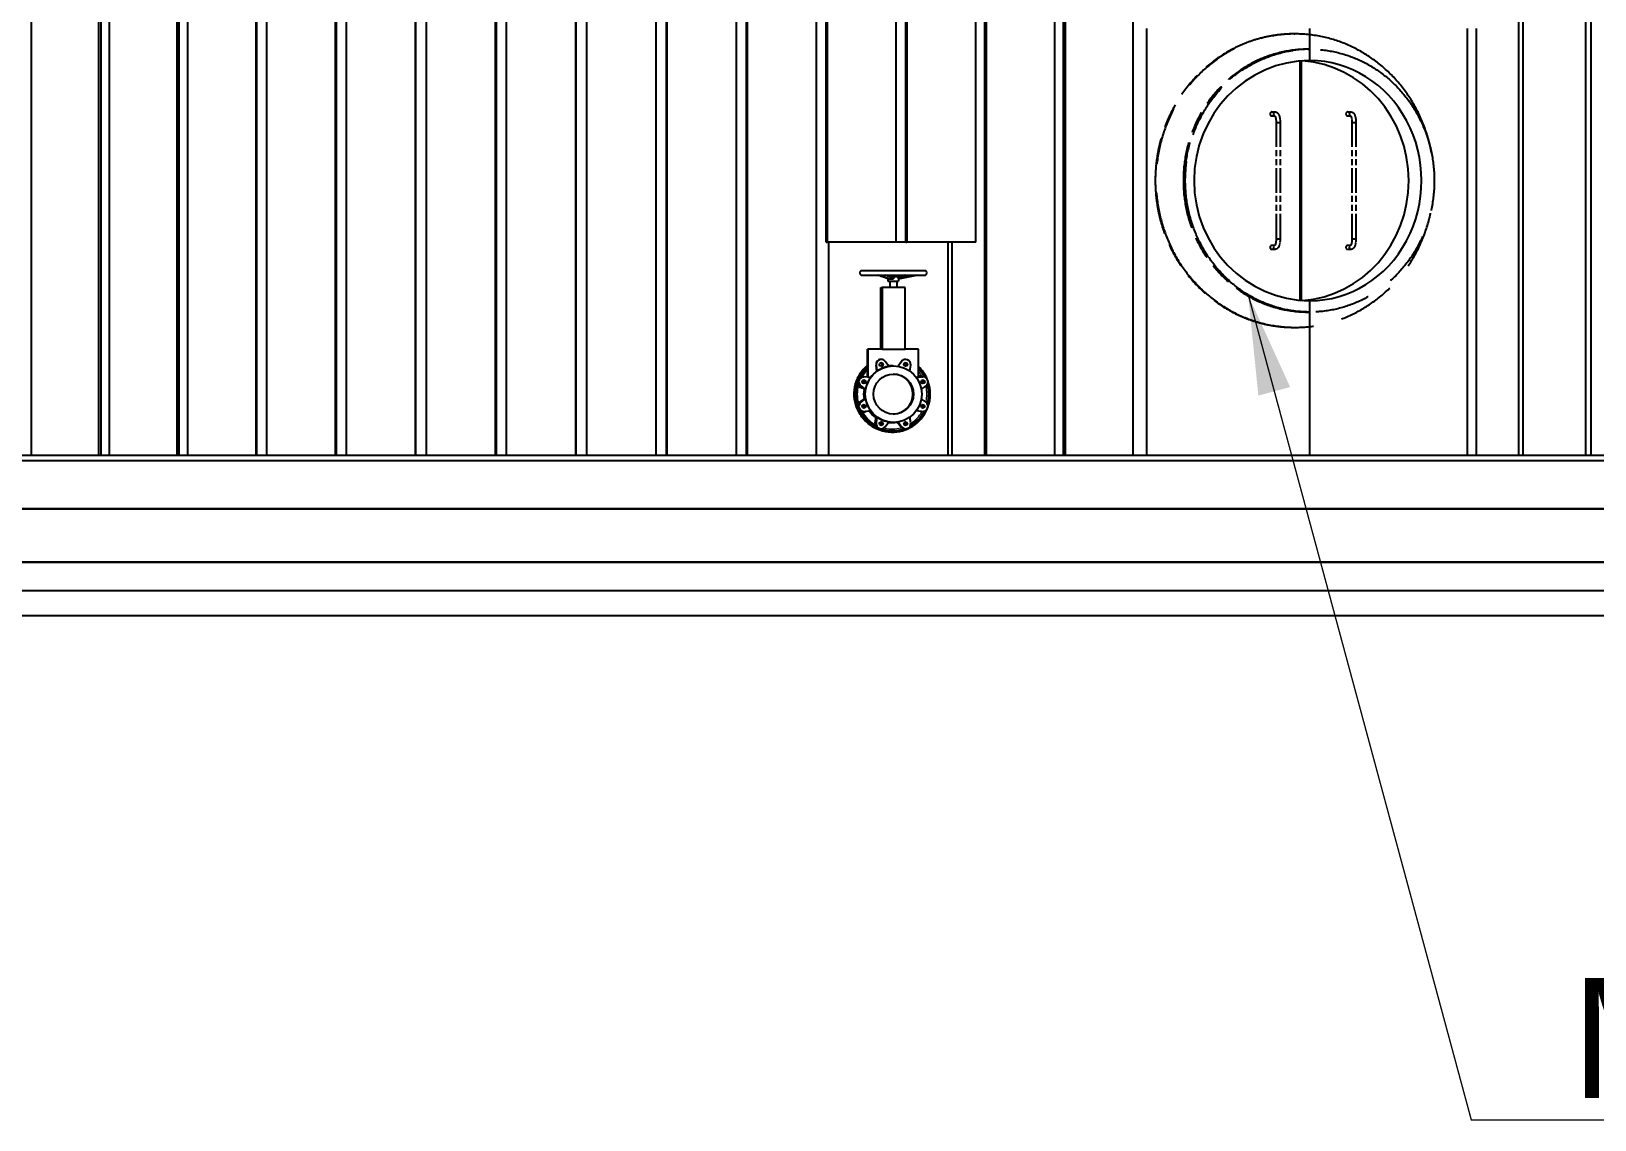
# Model space of a CAD drawing. Header units: millimetres. Extents: x 0 to 89100, y 0 to 63000.
# Drawn here: x 18329 to 24186, y 45309 to 49389 of the extents above; entities that cross this region are included whole.
import ezdxf

# ---------------------------------------------------------------- set-up
doc = ezdxf.new("R2010")
doc.units = ezdxf.units.MM
doc.header["$LTSCALE"] = 150
doc.linetypes.add('DOUBLE_DASH_CHAIN', pattern=[1.2403, 0.6614, -0.0827, 0.1654, -0.0827, 0.1654, -0.0827])
for name, color, linetype, lineweight in [('Reference', 7, 'DOUBLE_DASH_CHAIN', 25), ('Symbol', 7, 'Continuous', 18), ('Visible', 7, 'Continuous', 25), ('Visible Narrow', 7, 'Continuous', 18)]:
    doc.layers.add(name, color=color, linetype=linetype, lineweight=lineweight)
doc.styles.add('Title', font='arial.ttf')
doc.dimstyles.new('Default - Method 2a$7', dxfattribs={"dimscale": 150, "dimtxt": 3, "dimasz": 2.5, "dimexe": 3, "dimexo": 0.5, "dimgap": 0.7, "dimtad": 0, "dimtoh": 1, "dimdec": 1, "dimrnd": 1e-08, "dimtxsty": 'Title', "dimcen": 0.09, "dimdle": 10, "dimclrd": 256, "dimclre": 256, "dimclrt": 7, "dimazin": 2, "dimtfac": 0.833333, "dimtdec": 1, "dimtmove": 0, "dimatfit": 3, "dimfxl": 1, "dimtolj": 1, "dimlwd": -1, "dimlwe": -1, "dimarcsym": 0})

msp = doc.modelspace()

# ---------------------------------------------------------------- linework, layer by layer
at = {"layer": 'Reference', "ltscale": 0.016829}
for p, q in [((23060.32, 49379.02), (23062.89, 49379.02)), ((23060.32, 48279.02), (23062.89, 48279.02))]:
    msp.add_line(p, q, dxfattribs=at)
at = {"layer": 'Reference', "ltscale": 0.021062}
for p, q in [((23111.08, 49321.52), (23114.29, 49321.52)), ((23115.25, 49321.52), (23118.46, 49321.52)), ((23111.08, 48336.52), (23114.29, 48336.52)), ((23115.25, 48336.52), (23118.46, 48336.52))]:
    msp.add_line(p, q, dxfattribs=at)
at = {"layer": 'Reference', "ltscale": 0.084546}
for p, q in [((22976.41, 49086.52), (22989.26, 49086.52)), ((23260.51, 49086.52), (23273.36, 49086.52)), ((22989.26, 48571.52), (22976.41, 48571.52)), ((23273.36, 48571.52), (23260.51, 48571.52))]:
    msp.add_line(p, q, dxfattribs=at)
at = {"layer": 'Reference', "ltscale": 0.0738}
for p, q in [((22976.41, 49071.52), (22987.63, 49071.52)), ((23260.51, 49071.52), (23271.73, 49071.52)), ((22987.63, 48586.52), (22976.41, 48586.52)), ((23271.73, 48586.52), (23260.51, 48586.52))]:
    msp.add_line(p, q, dxfattribs=at)
at = {"layer": 'Reference', "ltscale": 0.920429}
for p, q in [((22992.2, 49046.52), (22992.2, 48611.52)), ((23007.2, 49046.52), (23007.2, 48611.52)), ((23276.3, 49046.52), (23276.3, 48611.52)), ((23291.3, 49046.52), (23291.3, 48611.52))]:
    msp.add_line(p, q, dxfattribs=at)
at = {"layer": 'Reference', "ltscale": 0.044775}
for p, q in [((22992.3, 49046.52), (23007.11, 49046.52)), ((23276.4, 49046.52), (23291.21, 49046.52)), ((22992.3, 48611.52), (23007.11, 48611.52)), ((23276.4, 48611.52), (23291.21, 48611.52))]:
    msp.add_line(p, q, dxfattribs=at)
at = {"layer": 'Reference', "ltscale": 3.65636}
msp.add_ellipse((23060.32, 48829.02), major_axis=(0, -550), ratio=0.946997, start_param=3.1415927, end_param=6.2831853, dxfattribs=at)
at = {"layer": 'Reference', "ltscale": 8.724619}
msp.add_ellipse((23062.89, 48829.02), major_axis=(0, -550), ratio=0.946997, start_param=1.7611676, end_param=7.6636103, dxfattribs=at)
at = {"layer": 'Reference', "ltscale": 3.274094}
for centre in [(23111.08, 48829.02), (23115.25, 48829.02)]:
    msp.add_ellipse(centre, major_axis=(0, -492.5), ratio=0.946997, start_param=3.1415927, end_param=6.2831853, dxfattribs=at)
at = {"layer": 'Reference', "ltscale": 3.276248}
msp.add_ellipse((23114.29, 48829.02), major_axis=(0, -492.5), ratio=0.946997, start_param=3.1405595, end_param=6.2842185, dxfattribs=at)
at = {"layer": 'Reference', "ltscale": 8.316452}
msp.add_ellipse((23118.46, 48829.02), major_axis=(0, -492.5), ratio=0.946997, dxfattribs=at)
at = {"layer": 'Reference', "ltscale": 0.049761}
for centre in [(22976.41, 49079.02), (23260.51, 49079.02), (22976.41, 48579.02), (23260.51, 48579.02)]:
    msp.add_ellipse(centre, major_axis=(0, -7.5), ratio=0.946997, start_param=3.1415927, end_param=6.2831853, dxfattribs=at)
at = {"layer": 'Reference', "ltscale": 0.041127}
for centre, major_axis, start_param, end_param in [((22989.26, 49079.02), (0, 7.5), 0.1443128, 2.7419438), ((23273.36, 49079.02), (0, 7.5), 0.1443128, 2.7419438), ((22989.26, 48579.02), (0, -7.5), 3.5412415, 6.1388725), ((23273.36, 48579.02), (0, -7.5), 3.5412415, 6.1388725)]:
    msp.add_ellipse(centre, major_axis=major_axis, ratio=0.946997, start_param=start_param, end_param=end_param, dxfattribs=at)
at = {"layer": 'Reference', "ltscale": 0.124201}
for points in [[(22989.26, 49086.52), (22990.83, 49086.52), (22992.38, 49086.16), (22995.27, 49084.9), (22996.55, 49083.95), (22999.33, 49081.24), (23000.55, 49079.34), (23002.83, 49074.8), (23003.79, 49072.06), (23005.38, 49066.04), (23005.99, 49062.75), (23006.86, 49055.85), (23007.12, 49052.22), (23007.2, 49047.89), (23007.2, 49047.21), (23007.2, 49046.52)], [(23273.36, 49086.52), (23274.93, 49086.52), (23276.48, 49086.16), (23279.37, 49084.9), (23280.65, 49083.95), (23283.43, 49081.24), (23284.65, 49079.34), (23286.93, 49074.8), (23287.89, 49072.06), (23289.48, 49066.04), (23290.09, 49062.75), (23290.96, 49055.85), (23291.22, 49052.22), (23291.3, 49047.89), (23291.3, 49047.21), (23291.3, 49046.52)]]:
    msp.add_open_spline(points, degree=3, knots=[0, 0, 0, 0, 0.1390532, 0.1390532, 0.3029922, 0.3029922, 0.5695632, 0.5695632, 0.8837224, 0.8837224, 1.1978817, 1.1978817, 1.512041, 1.512041, 1.5707963, 1.5707963, 1.5707963, 1.5707963], dxfattribs=at)
at = {"layer": 'Reference', "ltscale": 0.080047}
for points, knots in [([(22987.15, 49072.17), (22987.15, 49072.17), (22987.28, 49072.04), (22987.74, 49071.39), (22988.11, 49070.75), (22988.96, 49068.86), (22989.45, 49067.5), (22990.42, 49064.06), (22990.88, 49061.91), (22991.64, 49057.02), (22991.93, 49054.26), (22992.16, 49049.8), (22992.2, 49048.16), (22992.2, 49046.52)], [0.2898863, 0.2898863, 0.2898863, 0.2898863, 0.4298518, 0.4298518, 0.6197753, 0.6197753, 0.8515745, 0.8515745, 1.119033, 1.119033, 1.4074508, 1.4074508, 1.5707963, 1.5707963, 1.5707963, 1.5707963]), ([(23271.24, 49072.17), (23271.24, 49072.17), (23271.38, 49072.04), (23271.84, 49071.39), (23272.21, 49070.75), (23273.06, 49068.86), (23273.55, 49067.5), (23274.52, 49064.06), (23274.98, 49061.91), (23275.74, 49057.02), (23276.02, 49054.26), (23276.26, 49049.8), (23276.3, 49048.16), (23276.3, 49046.52)], [0.2898863, 0.2898863, 0.2898863, 0.2898863, 0.4298518, 0.4298518, 0.6197753, 0.6197753, 0.8515745, 0.8515745, 1.119033, 1.119033, 1.4074508, 1.4074508, 1.5707963, 1.5707963, 1.5707963, 1.5707963]), ([(22992.2, 48611.52), (22992.2, 48608.53), (22992.06, 48605.54), (22991.5, 48599.91), (22991.1, 48597.27), (22990.12, 48592.74), (22989.55, 48590.82), (22988.47, 48587.99), (22987.94, 48586.99), (22987.32, 48586.06), (22987.15, 48585.88), (22987.15, 48585.88)], [1.5707963, 1.5707963, 1.5707963, 1.5707963, 1.8692808, 1.8692808, 2.1636861, 2.1636861, 2.4431258, 2.4431258, 2.6892799, 2.6892799, 2.8517064, 2.8517064, 2.8517064, 2.8517064]), ([(23276.3, 48611.52), (23276.3, 48608.53), (23276.16, 48605.54), (23275.6, 48599.91), (23275.19, 48597.27), (23274.21, 48592.74), (23273.65, 48590.82), (23272.57, 48587.99), (23272.04, 48586.99), (23271.42, 48586.06), (23271.24, 48585.88), (23271.24, 48585.88)], [1.5707963, 1.5707963, 1.5707963, 1.5707963, 1.8692808, 1.8692808, 2.1636861, 2.1636861, 2.4431258, 2.4431258, 2.6892799, 2.6892799, 2.8517064, 2.8517064, 2.8517064, 2.8517064])]:
    msp.add_open_spline(points, degree=3, knots=knots, dxfattribs=at)
at = {"layer": 'Reference', "ltscale": 0.1242}
for points in [[(23007.2, 48611.52), (23007.2, 48607.87), (23007.02, 48604.21), (23006.29, 48597.19), (23005.74, 48593.83), (23004.29, 48587.61), (23003.39, 48584.76), (23001.13, 48579.64), (22999.8, 48577.34), (22996.95, 48574.46), (22995.94, 48573.64), (22993.18, 48572.11), (22991.25, 48571.52), (22989.26, 48571.52)], [(23291.3, 48611.52), (23291.3, 48607.87), (23291.12, 48604.21), (23290.39, 48597.19), (23289.84, 48593.83), (23288.39, 48587.61), (23287.49, 48584.76), (23285.23, 48579.64), (23283.9, 48577.34), (23281.05, 48574.46), (23280.04, 48573.64), (23277.28, 48572.11), (23275.35, 48571.52), (23273.36, 48571.52)]]:
    msp.add_open_spline(points, degree=3, knots=[1.5707963, 1.5707963, 1.5707963, 1.5707963, 1.8849556, 1.8849556, 2.1991149, 2.1991149, 2.5132741, 2.5132741, 2.8274334, 2.8274334, 2.9655613, 2.9655613, 3.1415927, 3.1415927, 3.1415927, 3.1415927], dxfattribs=at)
at = {"layer": 'Visible'}
for p, q in [((18328.63, 53664.02), (18328.63, 47799.02)), ((18581.29, 47799.02), (18581.29, 53664.02)), ((18589.4, 53664.02), (18589.4, 47799.02)), ((18620.21, 53664.02), (18620.21, 47799.02)), ((18875.07, 47799.02), (18875.07, 53664.02)), ((18881.93, 53664.02), (18881.93, 47799.02)), ((18914.29, 53664.02), (18914.29, 47799.02)), ((19171.01, 47799.02), (19171.01, 53664.02)), ((19210.49, 53664.02), (19210.49, 47799.02)), ((19468.73, 47799.02), (19468.73, 53664.02)), ((19508.42, 53664.02), (19508.42, 47799.02)), ((19767.83, 47799.02), (19767.83, 53664.02)), ((19807.68, 53664.02), (19807.68, 47799.02)), ((20067.93, 47799.02), (20067.93, 53664.02)), ((20069.75, 53664.02), (20069.75, 47799.02)), ((20107.87, 53664.02), (20107.87, 47799.02)), ((20368.62, 47799.02), (20368.62, 53664.02)), ((20369.17, 53664.02), (20369.17, 47799.02)), ((20408.61, 53664.02), (20408.61, 47799.02)), ((20669.5, 47799.02), (20669.5, 53664.02)), ((20708.77, 47799.02), (20708.77, 53664.02)), ((20709.49, 53664.02), (20709.49, 47799.02)), ((20970.19, 47799.02), (20970.19, 53664.02)), ((21008.13, 47799.02), (21008.13, 53664.02)), ((21010.12, 53664.02), (21010.12, 47799.02)), ((21270.28, 47799.02), (21270.28, 53664.02)), ((21306.85, 48599.02), (21306.85, 53664.02)), ((21310.11, 53664.02), (21310.11, 48599.02)), ((21569.38, 48599.02), (21569.38, 53664.02)), ((21604.52, 48599.02), (21604.52, 53664.02)), ((21609.05, 53664.02), (21609.05, 48599.02)), ((21867.1, 48599.02), (21867.1, 53664.02)), ((21900.77, 47799.02), (21900.77, 53664.02)), ((21906.55, 53664.02), (21906.55, 47799.02)), ((22163.03, 47799.02), (22163.03, 53664.02)), ((22195.19, 47799.02), (22195.19, 53664.02)), ((22202.22, 53664.02), (22202.22, 47799.02)), ((22456.8, 47799.02), (22456.8, 53664.02)), ((23901.91, 47799.02), (23901.91, 53664.02)), ((23916.19, 53664.02), (23916.19, 47799.02)), ((24152.42, 47799.02), (24152.42, 53664.02)), ((24172.9, 47799.02), (24172.9, 53664.02)), ((22508.4, 47799.02), (22508.4, 49399.02)), ((23119.11, 49279.02), (23119.11, 49399.02)), ((23709.29, 47799.02), (23709.29, 49399.02)), ((23741.41, 49399.02), (23741.41, 47799.02)), ((23081.88, 48380.68), (23081.88, 49277.37)), ((23087.56, 48380.21), (23087.56, 49277.84)), ((21306.85, 48599.02), (21310.11, 48599.02)), ((21569.38, 48599.02), (21310.11, 48599.02)), ((21316.52, 47799.02), (21316.52, 48599.02)), ((21604.52, 48599.02), (21569.38, 48599.02)), ((21604.52, 48599.02), (21609.05, 48599.02)), ((21867.1, 48599.02), (21609.05, 48599.02)), ((21764.07, 47799.02), (21764.07, 48599.02)), ((21777.2, 48599.02), (21777.2, 47799.02)), ((21437.79, 48492.52), (21678.44, 48492.52)), ((21437.79, 48474.52), (21678.44, 48474.52)), ((21538.11, 48462.51), (21538.11, 48452.52)), ((21538.11, 48452.52), (21578.11, 48452.52)), ((21541.48, 48461.18), (21559.42, 48461.18)), ((21544.61, 48452.52), (21544.61, 48429.02)), ((21559.42, 48469.33), (21559.42, 48461.18)), ((21559.42, 48469.33), (21576.05, 48469.33)), ((21571.61, 48452.52), (21571.61, 48429.02)), ((21576.05, 48469.33), (21576.05, 48461.18)), ((21576.05, 48461.18), (21578.11, 48461.18)), ((21578.11, 48461.18), (21646.78, 48474.52)), ((21578.11, 48461.18), (21578.11, 48452.52)), ((21511.17, 48197.52), (21511.17, 48429.02)), ((21511.17, 48429.02), (21516.77, 48429.02)), ((21516.77, 48429.02), (21516.77, 48197.52)), ((21602.59, 48429.02), (21516.77, 48429.02)), ((21602.59, 48197.52), (21602.59, 48429.02)), ((23119.11, 47799.02), (23119.11, 48379.02)), ((21460.91, 48197.52), (21463.25, 48197.52)), ((21460.91, 48092.4), (21460.91, 48197.52)), ((21515.14, 48197.52), (21463.25, 48197.52)), ((21463.25, 48197.52), (21463.25, 48092.09)), ((21512.22, 48158.89), (21512.75, 48158.89)), ((21516.77, 48197.52), (21515.14, 48197.52)), ((21516.77, 48197.52), (21602.59, 48197.52)), ((21541.44, 48133.62), (21527.79, 48151.46)), ((21575.25, 48133.72), (21588.83, 48151.46)), ((21589.35, 48151.46), (21575.71, 48133.64)), ((21652.85, 48197.52), (21602.59, 48197.52)), ((21603.87, 48158.89), (21604.39, 48158.89)), ((21652.85, 48092.02), (21652.85, 48197.52)), ((21444.55, 48093.95), (21447.94, 48093.95)), ((21472.65, 48090.85), (21450.42, 48093.78)), ((21496.35, 48115.13), (21493.43, 48137.41)), ((21493.95, 48137.41), (21496.88, 48115.13)), ((21496.88, 48115.13), (21496.35, 48115.13)), ((21558.05, 48135.02), (21558.7, 48135.02)), ((21620.28, 48115.21), (21623.19, 48137.41)), ((21644.56, 48090.93), (21652.85, 48092.02)), ((21666.73, 48093.78), (21644.61, 48090.86)), ((21652.85, 48092.4), (21663.34, 48093.78)), ((21665.81, 48093.95), (21669.2, 48093.95)), ((21450.8, 48046.19), (21433.01, 48059.87)), ((21436.4, 48059.87), (21454.19, 48046.19)), ((21454.19, 48046.19), (21450.8, 48046.19)), ((21663.06, 48046.28), (21680.74, 48059.87)), ((21433.01, 47998.18), (21450.8, 48011.86)), ((21454.19, 48011.86), (21436.4, 47998.18)), ((21450.8, 48011.86), (21454.19, 48011.86)), ((21680.74, 47998.18), (21663.06, 48011.77)), ((21444.55, 47964.1), (21447.94, 47964.1)), ((21450.42, 47964.26), (21472.65, 47967.2)), ((21490.56, 47920.64), (21493.49, 47942.92)), ((21493.49, 47942.92), (21496.88, 47942.92)), ((21496.88, 47942.92), (21493.95, 47920.64)), ((21527.79, 47906.59), (21541.44, 47924.42)), ((21555.05, 47923.02), (21554.86, 47923.02)), ((21555.05, 47923.02), (21558.7, 47923.02)), ((21585.97, 47906.59), (21572.67, 47923.95)), ((21575.71, 47924.4), (21589.35, 47906.59)), ((21623.19, 47920.64), (21620.28, 47942.84)), ((21663.34, 47964.26), (21644.31, 47966.77)), ((21644.61, 47967.18), (21666.73, 47964.26)), ((21665.81, 47964.1), (21669.2, 47964.1)), ((21509.36, 47899.16), (21512.75, 47899.16)), ((21554.47, 47886.52), (21553.85, 47886.52)), ((21601.01, 47899.16), (21604.39, 47899.16)), ((28461.35, 47799.02), (12191.71, 47799.02)), ((28558.9, 47779.02), (12098.6, 47779.02)), ((12098.6, 47599.02), (26668.5, 47599.02)), ((12098.6, 47599.02), (26668.5, 47599.02)), ((26668.5, 47599.02), (12098.6, 47599.02)), ((26383.4, 47399.02), (14653.81, 47399.02)), ((14653.81, 47399.02), (26383.4, 47399.02)), ((14653.81, 47399.02), (26383.4, 47399.02)), ((26713.65, 47291.02), (11598.6, 47291.02)), ((11598.6, 47199.02), (26713.65, 47199.02))]:
    msp.add_line(p, q, dxfattribs=at)
for centre, start, end in [((21444.11, 48483.52), 125.096801, 234.903199), ((21672.11, 48483.52), 305.096801, 54.903199)]:
    msp.add_arc(centre, 11, start, end, dxfattribs=at)
for centre, major_axis, ratio, start_param, end_param in [((23119.11, 48829.02), (0, -450), 0.9654073, 3.1415927, 6.2831853), ((23062.89, 48829.02), (0, -450), 0.946997, 0.0653714, 3.0762212), ((23119.11, 48829.02), (0, -450), 0.9285867, 0, 3.1415927), ((21512.22, 48139.89), (0, 19), 0.9978754, 0, 1.701696), ((21512.75, 48139.89), (0, 19), 0.9978754, 5.3668874, 7.9848813), ((21509.36, 48139.89), (0, -6.9), 0.9978754, 0.2485734, 2.8930193), ((21603.87, 48139.89), (0, 19), 0.9978754, 0, 0.9162979), ((21604.39, 48139.89), (0, 19), 0.9978754, 4.5814893, 7.1994832), ((21601.01, 48139.89), (0, -6.9), 0.9978754, 0.2485734, 2.8930193), ((21554.47, 48029.02), (0, -142.5), 0.9978754, 3.8597009, 7.448254), ((21444.55, 48074.95), (0, 19), 0.9978754, 0, 2.4870942), ((21447.94, 48074.95), (0, 19), 0.9978754, 6.1522856, 8.7702795), ((21554.47, 48029.02), (0, 136.5), 0.9978754, 0.757191, 1.1119261), ((21558.57, 48029.02), (0, -106), 0.9978754, 4.08965, 4.5497298), ((21558.05, 48029.02), (0, -106), 0.9978754, 3.7643317, 4.0889202), ((21558.57, 48029.02), (0, 106), 0.9978754, 0.1626592, 0.622739), ((21496.37, 48134.72), (0, 10.75), 0.9978754, 4.8387505, 5.1962698), ((21496.76, 48134.72), (0, -10.75), 0.9978754, 1.6405586, 2.1252568), ((21558.05, 48029.02), (0, 106), 0.9978754, 0, 0.1582189), ((21557.01, 48029.02), (0, 75), 0.9978754, 3.1529099, 6.2718681), ((21587.55, 48143.94), (0, 10.75), 0.9978754, 4.3310673, 4.6227268), ((21587.94, 48143.94), (0, -10.75), 0.9978754, 1.1093045, 1.5505359), ((21554.47, 48029.02), (0, -142.5), 0.9978754, 1.9765239, 2.3775218), ((21554.47, 48029.02), (0, -136.5), 0.9978754, 2.0596119, 2.334502), ((21658.93, 48085.84), (0, 10.75), 0.9978754, 5.566198, 6.8857845), ((21658.54, 48085.84), (0, 10.75), 0.9978754, 5.5660077, 6.2649638), ((21665.81, 48074.95), (0, 19), 0.9978754, 0, 0.1308997), ((21669.2, 48074.95), (0, 19), 0.9978754, 3.7960911, 6.414085), ((21554.47, 48029.02), (0, 136.5), 0.9978754, 1.2396622, 1.9019304), ((21438.78, 48063.58), (0, -10.75), 0.9978754, 4.6457277, 6.5538401), ((21543.09, 48029.02), (0, -120), 0.9941416, 4.4158835, 4.4379767), ((21438.39, 48063.58), (0, -10.75), 0.9978754, 0.0182216, 0.2981481), ((21438.78, 48063.58), (0, 10.75), 0.9978754, 5.2405433, 6.064749), ((21438.39, 48063.58), (0, 10.75), 0.9978754, 5.2228087, 6.025993), ((21444.55, 48074.95), (0, -6.9), 0.9978754, 0.2485734, 2.8930193), ((21554.86, 48029.02), (0, 106), 0.9978754, 1.4060114, 1.7355812), ((21555.05, 48029.02), (0, 106), 0.9978754, 1.4072866, 1.7343061), ((21555.05, 48029.02), (0, 106), 0.9978754, 1.4072866, 1.7343061), ((21658.93, 48085.84), (0, -10.75), 0.9978754, 0.3248909, 1.1288182), ((21658.54, 48085.84), (0, -10.75), 0.9978754, 0.3652747, 1.142846), ((21665.81, 48074.95), (0, -6.9), 0.9978754, 0.2485734, 2.8930193), ((21554.47, 48029.02), (0, -136.5), 0.9978754, 1.2996419, 1.8419508), ((21554.47, 48029.02), (0, -142.5), 0.9978754, 1.2165539, 1.9250388), ((21444.55, 47983.1), (0, -19), 0.9978754, 3.7960911, 6.2831853), ((21447.94, 47983.1), (0, -19), 0.9978754, 3.7960911, 6.414085), ((21447.98, 47972.2), (0, 10.75), 0.9978754, 5.9589996, 6.9359447), ((21444.55, 47983.1), (0, -6.9), 0.9978754, 0.2485734, 2.8930193), ((21447.59, 47972.2), (0, 10.75), 0.9978754, 5.9218037, 6.2649638), ((21558.57, 48029.02), (0, -106), 0.9978754, 4.8750481, 5.335128), ((21668.13, 47994.46), (0, -10.75), 0.9978754, 5.7470779, 6.705207), ((21669.2, 47983.1), (0, -19), 0.9978754, 6.1522856, 8.7702795), ((21665.81, 47983.1), (0, -6.9), 0.9978754, 0.2485734, 2.8930193), ((21667.74, 47994.46), (0, -10.75), 0.9978754, 0.0182216, 0.4581492), ((21668.13, 47994.46), (0, -10.75), 0.9978754, 2.3450669, 2.6291215), ((21554.47, 48029.02), (0, 136.5), 0.9978754, 2.0296666, 2.6846021), ((21447.98, 47972.2), (0, -10.75), 0.9978754, 5.5046628, 7.1186052), ((21543.09, 48029.02), (0, -120), 0.9941416, 5.2831325, 5.3026554), ((21447.59, 47972.2), (0, -10.75), 0.9978754, 0.0182216, 0.8280438), ((21554.86, 48029.02), (0, 106), 0.9978754, 2.1987415, 2.5223144), ((21555.05, 48029.02), (0, 106), 0.9978754, 2.1984671, 2.5202387), ((21555.05, 48029.02), (0, 106), 0.9978754, 2.1984671, 2.5202387), ((21509.36, 47918.16), (0, -19), 0.9978754, 4.5814893, 6.2831853), ((21512.75, 47918.16), (0, -19), 0.9978754, 4.5814893, 7.1994832), ((21558.57, 48029.02), (0, -106), 0.9978754, 5.6604463, 6.1205261), ((21518.97, 47914.11), (0, 10.75), 0.9978754, 0.5102195, 1.6853226), ((21543.09, 48029.02), (0, -120), 0.9941416, 5.986779, 6.0336237), ((21509.36, 47918.16), (0, -6.9), 0.9978754, 0.2485734, 2.8930193), ((21554.86, 48029.02), (0, -106), 0.9978754, 6.1524031, 6.2831853), ((21555.05, 48029.02), (0, -106), 0.9978754, 6.1507111, 6.2831853), ((21555.05, 48029.02), (0, -106), 0.9978754, 6.1507111, 6.2831853), ((21604.39, 47918.16), (0, -19), 0.9978754, 5.3668874, 7.9848813), ((21610.15, 47923.33), (0, 10.75), 0.9978754, 1.6066153, 2.7446005), ((21543.09, 48029.02), (0, -120), 0.9941416, 0.5012165, 0.5137011), ((21601.01, 47918.16), (0, -6.9), 0.9978754, 0.2485734, 2.8930193), ((21554.47, 48029.02), (0, -136.5), 0.9978754, 0.515802, 1.0819807), ((21665.81, 47983.1), (0, -19), 0.9978754, 6.1522856, 6.2831853), ((21554.47, 48029.02), (0, -136.5), 0.9978754, 5.9701263, 6.6041991), ((21601.01, 47918.16), (0, -19), 0.9978754, 5.3668874, 6.2831853)]:
    msp.add_ellipse(centre, major_axis=major_axis, ratio=ratio, start_param=start_param, end_param=end_param, dxfattribs=at)
for centre, major_axis in [((21512.75, 48139.89), (0, 6.9)), ((21604.39, 48139.89), (0, 6.9)), ((21558.7, 48029.02), (0, 106)), ((21558.7, 48029.02), (0, 75)), ((21447.94, 48074.95), (0, 6.9)), ((21669.2, 48074.95), (0, 6.9)), ((21447.94, 47983.1), (0, -6.9)), ((21669.2, 47983.1), (0, -6.9)), ((21512.75, 47918.16), (0, -6.9)), ((21604.39, 47918.16), (0, -6.9))]:
    msp.add_ellipse(centre, major_axis=major_axis, ratio=0.9978754, dxfattribs=at)
for points, weights in [([(21538.11, 48461.82), (21530.37, 48464.27), (21500.87, 48474.52)], [1.065606571, 1.32962378902, 1.06384969034]), ([(21510.16, 48474.52), (21535.72, 48463.37), (21541.48, 48461.18)], [1.06384969035, 1.35931691357, 1]), ([(21559.42, 48461.18), (21553.65, 48463.37), (21528.1, 48474.52)], [1, 1.35931691358, 1.06384969034]), ([(21546.88, 48474.52), (21555.66, 48470.76), (21559.42, 48469.33)], [1.19278644176, 1.20625508993, 1]), ([(21603.02, 48474.52), (21583.22, 48470.76), (21574.75, 48469.33)], [1.19278644176, 1.20625508993, 1]), ([(21576.05, 48469.33), (21584.52, 48470.76), (21604.32, 48474.52)], [1, 1.20625508993, 1.19278644176]), ([(21646.68, 48474.52), (21589.05, 48463.37), (21576.05, 48461.18)], [1.06384969035, 1.35931691357, 1])]:
    msp.add_rational_spline(points, weights, degree=2, dxfattribs=at)
for points, knots in [([(21553.85, 47886.52), (21538.68, 47886.52), (21523.51, 47888.98), (21494.72, 47898.53), (21481.09, 47905.64), (21456.76, 47923.79), (21446.05, 47934.83), (21428.65, 47959.73), (21421.95, 47973.59), (21413.25, 48002.71), (21411.24, 48017.97), (21412.13, 48048.37), (21415.01, 48063.49), (21425.4, 48092.06), (21432.89, 48105.5), (21447.87, 48124.48), (21454.11, 48131.01), (21460.91, 48136.89)], [4.8129386, 4.8129386, 4.8129386, 4.8129386, 5.1328286, 5.1328286, 5.4527405, 5.4527405, 5.7727093, 5.7727093, 6.0927471, 6.0927471, 6.4128386, 6.4128386, 6.7329478, 6.7329478, 7.0530318, 7.0530318, 7.2424321, 7.2424321, 7.2424321, 7.2424321]), ([(21428.08, 48064.3), (21428.09, 48064.38), (21428.09, 48064.45), (21428.12, 48064.8), (21428.16, 48065.06), (21428.2, 48065.33)], [-0.60108386, -0.60108386, -0.60108386, -0.60108386, -0.57815405, -0.57815405, -0.49751072, -0.49751072, -0.49751072, -0.49751072])]:
    msp.add_open_spline(points, degree=3, knots=knots, dxfattribs=at)
at = {"layer": 'Visible Narrow'}
for p, q in [((19173.99, 53659.02), (19173.99, 47799.02)), ((19471.57, 53659.02), (19471.57, 47799.02)), ((19769.27, 53659.02), (19769.27, 47799.02)), ((21588.86, 48151.46), (21589.33, 48151.46)), ((21493.45, 48137.41), (21493.92, 48137.41)), ((21663.51, 48093.78), (21666.56, 48093.78)), ((21433.18, 48059.87), (21436.23, 48059.87)), ((21433.18, 47998.18), (21436.23, 47998.18)), ((21490.73, 47920.64), (21493.78, 47920.64)), ((21663.51, 47964.26), (21666.56, 47964.26)), ((21586.13, 47906.59), (21589.18, 47906.59))]:
    msp.add_line(p, q, dxfattribs=at)
for centre, major_axis, start_param, end_param in [((21553.85, 48029.02), (0, -142.5), 3.9753979, 6.1617228), ((21553.46, 48029.02), (0, 130.5), 0.8037082, 1.0413647), ((21553.46, 48029.02), (0, -130.5), 2.1005845, 2.2641888), ((21553.85, 48029.02), (0, -136.5), 2.074656, 2.3145799), ((21553.46, 48029.02), (0, 130.5), 1.3247698, 1.8234459), ((21553.46, 48029.02), (0, 108), 1.4056199, 1.7359728), ((21553.46, 48029.02), (0, -130.5), 1.3594881, 1.7821046), ((21553.85, 48029.02), (0, -136.5), 1.33163, 1.8099626), ((21553.46, 48029.02), (0, 130.5), 2.1146209, 2.6113494), ((21553.46, 48029.02), (0, 108), 2.2084409, 2.5287942), ((21553.46, 48029.02), (0, -108), 6.1694374, 6.4542097), ((21553.85, 48029.02), (0, -136.5), 0.550664, 1.0523919), ((21553.46, 48029.02), (0, -130.5), 0.5906413, 1.0259154), ((21553.46, 48029.02), (0, -130.5), 6.0724528, 6.5338276), ((21553.85, 48029.02), (0, -136.5), 0.0182995, 0.3067938)]:
    msp.add_ellipse(centre, major_axis=major_axis, ratio=0.9978754, start_param=start_param, end_param=end_param, dxfattribs=at)

# ---------------------------------------------------------------- texts
at = {"layer": 'Symbol', "color": 7, "insert": (24098.33, 45383.85), "char_height": 450, "width": 2410.8614, "attachment_point": 7, "style": 'Title'}
msp.add_mtext('\\fArial|b0|i0;Manhole', dxfattribs=at)

# ---------------------------------------------------------------- leaders
at = {"layer": 'Symbol', "annotation_type": 0, "has_hookline": 1, "hookline_direction": 0, "text_width": 2338.71}
msp.add_leader([(22887.36, 48401.24), (23723.33, 45308.85), (24098.33, 45308.85)], dimstyle='Default - Method 2a$7', override={"dimgap": 0, "dimtad": 1}, dxfattribs=at)

doc.saveas('drawing.dxf')
